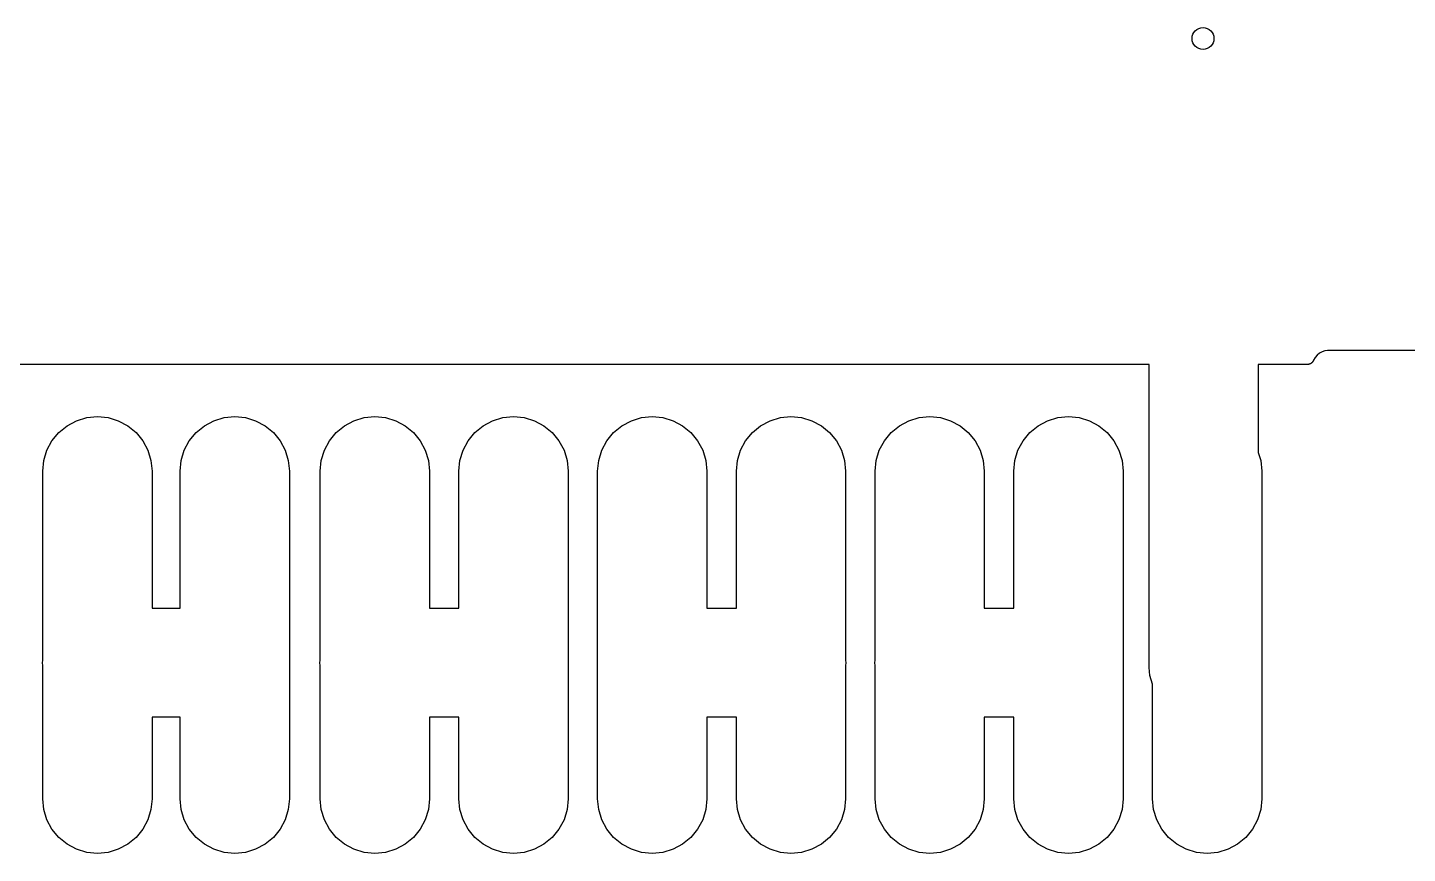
# Model space of a CAD drawing. Extents: x 49 to 143, y -158 to -38.
# Drawn here: x 92.32 to 117.59, y -158.18 to -143.06 of the extents above; entities that cross this region are included whole.
import ezdxf

# ---------------------------------------------------------------- set-up
doc = ezdxf.new("R2010")
doc.units = 0
doc.layers.add('BLACK', color=7, linetype='CONTINUOUS')

msp = doc.modelspace()

# ---------------------------------------------------------------- linework, layer by layer
at = {"layer": 'BLACK', "linetype": 'CONTINUOUS'}
for p, q in [((115.931, -149.052), (115.896, -149.095)), ((115.973, -149.017), (115.931, -149.052)), ((116.022, -148.991), (115.973, -149.017)), ((116.074, -148.975), (116.022, -148.991)), ((116.121, -148.971), (116.074, -148.975)), ((116.129, -148.97), (116.121, -148.971)), ((116.121, -148.971), (116.121, -148.971)), ((116.136, -148.971), (116.129, -148.97)), ((116.142, -148.971), (116.136, -148.971)), ((116.147, -148.971), (116.142, -148.971)), ((116.149, -148.971), (116.147, -148.971)), ((141.056, -148.971), (116.149, -148.971)), ((112.855, -149.225), (92.04, -149.225)), ((112.855, -154.771), (112.855, -149.225)), ((115.751, -149.225), (114.855, -149.225)), ((114.855, -149.225), (114.855, -150.837)), ((115.756, -149.224), (115.751, -149.225)), ((115.762, -149.224), (115.756, -149.224)), ((115.769, -149.223), (115.762, -149.224)), ((115.775, -149.223), (115.769, -149.223)), ((115.781, -149.221), (115.775, -149.223)), ((115.786, -149.22), (115.781, -149.221)), ((115.793, -149.217), (115.786, -149.22)), ((115.799, -149.215), (115.793, -149.217)), ((115.804, -149.213), (115.799, -149.215)), ((115.809, -149.211), (115.804, -149.213)), ((115.815, -149.207), (115.809, -149.211)), ((115.821, -149.204), (115.815, -149.207)), ((115.825, -149.2), (115.821, -149.204)), ((115.83, -149.197), (115.825, -149.2)), ((115.835, -149.192), (115.83, -149.197)), ((115.84, -149.188), (115.835, -149.192)), ((115.844, -149.184), (115.84, -149.188)), ((115.848, -149.18), (115.844, -149.184)), ((115.852, -149.174), (115.848, -149.18)), ((115.856, -149.169), (115.852, -149.174)), ((115.859, -149.164), (115.856, -149.169)), ((115.862, -149.159), (115.859, -149.164)), ((115.865, -149.153), (115.862, -149.159)), ((115.868, -149.147), (115.865, -149.153)), ((115.896, -149.095), (115.868, -149.146)), ((115.868, -149.146), (115.868, -149.147)), ((93.0434, -150.347), (93.2163, -150.254)), ((93.2163, -150.254), (93.4039, -150.197)), ((93.4039, -150.197), (93.599, -150.178)), ((93.599, -150.178), (93.599, -150.178)), ((93.599, -150.178), (93.7941, -150.197)), ((93.7941, -150.197), (93.9817, -150.254)), ((93.9817, -150.254), (94.1546, -150.347)), ((95.558, -150.347), (95.7309, -150.254)), ((95.7309, -150.254), (95.9185, -150.197)), ((95.9185, -150.197), (96.1136, -150.178)), ((96.1136, -150.178), (96.1136, -150.178)), ((96.1136, -150.178), (96.3087, -150.197)), ((96.3087, -150.197), (96.4963, -150.254)), ((96.4963, -150.254), (96.6692, -150.347)), ((98.1234, -150.347), (98.2963, -150.254)), ((98.2963, -150.254), (98.4839, -150.197)), ((98.4839, -150.197), (98.679, -150.178)), ((98.679, -150.178), (98.679, -150.178)), ((98.679, -150.178), (98.8741, -150.197)), ((98.8741, -150.197), (99.0617, -150.254)), ((99.0617, -150.254), (99.2346, -150.347)), ((100.663, -150.347), (100.836, -150.254)), ((100.836, -150.254), (101.024, -150.197)), ((101.024, -150.197), (101.219, -150.178)), ((101.219, -150.178), (101.219, -150.178)), ((101.219, -150.178), (101.414, -150.197)), ((101.414, -150.197), (101.602, -150.254)), ((101.602, -150.254), (101.775, -150.347)), ((103.203, -150.347), (103.376, -150.254)), ((103.376, -150.254), (103.564, -150.197)), ((103.564, -150.197), (103.759, -150.178)), ((103.759, -150.178), (103.759, -150.178)), ((103.759, -150.178), (103.954, -150.197)), ((103.954, -150.197), (104.142, -150.254)), ((104.142, -150.254), (104.315, -150.347)), ((105.743, -150.347), (105.916, -150.254)), ((105.916, -150.254), (106.104, -150.197)), ((106.104, -150.197), (106.299, -150.178)), ((106.299, -150.178), (106.299, -150.178)), ((106.299, -150.178), (106.494, -150.197)), ((106.494, -150.197), (106.682, -150.254)), ((106.682, -150.254), (106.855, -150.347)), ((108.283, -150.347), (108.456, -150.254)), ((108.456, -150.254), (108.644, -150.197)), ((108.644, -150.197), (108.839, -150.178)), ((108.839, -150.178), (108.839, -150.178)), ((108.839, -150.178), (109.034, -150.197)), ((109.034, -150.197), (109.222, -150.254)), ((109.222, -150.254), (109.395, -150.347)), ((110.823, -150.347), (110.996, -150.254)), ((110.996, -150.254), (111.184, -150.197)), ((111.184, -150.197), (111.379, -150.178)), ((111.379, -150.178), (111.379, -150.178)), ((111.379, -150.178), (111.574, -150.197)), ((111.574, -150.197), (111.762, -150.254)), ((111.762, -150.254), (111.935, -150.347)), ((92.7675, -150.622), (92.8919, -150.471)), ((92.8919, -150.471), (93.0434, -150.347)), ((94.1546, -150.347), (94.3061, -150.471)), ((94.3061, -150.471), (94.4305, -150.622)), ((95.2821, -150.622), (95.4065, -150.471)), ((95.4065, -150.471), (95.558, -150.347)), ((96.6692, -150.347), (96.8207, -150.471)), ((96.8207, -150.471), (96.9451, -150.622)), ((97.8475, -150.622), (97.9719, -150.471)), ((97.9719, -150.471), (98.1234, -150.347)), ((99.2346, -150.347), (99.3861, -150.471)), ((99.3861, -150.471), (99.5105, -150.622)), ((100.388, -150.622), (100.512, -150.471)), ((100.512, -150.471), (100.663, -150.347)), ((101.775, -150.347), (101.926, -150.471)), ((101.926, -150.471), (102.05, -150.622)), ((102.928, -150.622), (103.052, -150.471)), ((103.052, -150.471), (103.203, -150.347)), ((104.315, -150.347), (104.466, -150.471)), ((104.466, -150.471), (104.59, -150.622)), ((105.468, -150.622), (105.592, -150.471)), ((105.592, -150.471), (105.743, -150.347)), ((106.855, -150.347), (107.006, -150.471)), ((107.006, -150.471), (107.13, -150.622)), ((108.008, -150.622), (108.132, -150.471)), ((108.132, -150.471), (108.283, -150.347)), ((109.395, -150.347), (109.546, -150.471)), ((109.546, -150.471), (109.67, -150.622)), ((110.548, -150.622), (110.672, -150.471)), ((110.672, -150.471), (110.823, -150.347)), ((111.935, -150.347), (112.086, -150.471)), ((112.086, -150.471), (112.21, -150.622)), ((92.6182, -150.983), (92.6751, -150.795)), ((92.6751, -150.795), (92.7675, -150.622)), ((94.4305, -150.622), (94.5229, -150.795)), ((94.5229, -150.795), (94.5798, -150.983)), ((95.1328, -150.983), (95.1897, -150.795)), ((95.1897, -150.795), (95.2821, -150.622)), ((96.9451, -150.622), (97.0375, -150.795)), ((97.0375, -150.795), (97.0944, -150.983)), ((97.6982, -150.983), (97.7551, -150.795)), ((97.7551, -150.795), (97.8475, -150.622)), ((99.5105, -150.622), (99.6029, -150.795)), ((99.6029, -150.795), (99.6598, -150.983)), ((100.238, -150.983), (100.295, -150.795)), ((100.295, -150.795), (100.388, -150.622)), ((102.05, -150.622), (102.143, -150.795)), ((102.143, -150.795), (102.2, -150.983)), ((102.778, -150.983), (102.835, -150.795)), ((102.835, -150.795), (102.928, -150.622)), ((104.59, -150.622), (104.683, -150.795)), ((104.683, -150.795), (104.74, -150.983)), ((105.318, -150.983), (105.375, -150.795)), ((105.375, -150.795), (105.468, -150.622)), ((107.13, -150.622), (107.223, -150.795)), ((107.223, -150.795), (107.28, -150.983)), ((107.858, -150.983), (107.915, -150.795)), ((107.915, -150.795), (108.008, -150.622)), ((109.67, -150.622), (109.763, -150.795)), ((109.763, -150.795), (109.82, -150.983)), ((110.398, -150.983), (110.455, -150.795)), ((110.455, -150.795), (110.548, -150.622)), ((112.21, -150.622), (112.303, -150.795)), ((112.303, -150.795), (112.36, -150.983)), ((92.599, -151.178), (92.6182, -150.983)), ((94.5798, -150.983), (94.599, -151.178)), ((95.1136, -151.178), (95.1328, -150.983)), ((97.0944, -150.983), (97.1136, -151.178)), ((97.679, -151.178), (97.6982, -150.983)), ((99.6598, -150.983), (99.679, -151.178)), ((100.219, -151.178), (100.238, -150.983)), ((102.2, -150.983), (102.219, -151.178)), ((102.759, -151.178), (102.778, -150.983)), ((104.74, -150.983), (104.759, -151.178)), ((105.299, -151.178), (105.318, -150.983)), ((107.28, -150.983), (107.299, -151.178)), ((107.839, -151.178), (107.858, -150.983)), ((109.82, -150.983), (109.839, -151.178)), ((110.379, -151.178), (110.398, -150.983)), ((112.36, -150.983), (112.379, -151.178)), ((114.855, -150.837), (114.9, -150.983)), ((114.9, -150.983), (114.919, -151.178)), ((92.599, -154.637), (92.599, -151.178)), ((94.599, -151.178), (94.599, -153.686)), ((95.1136, -153.686), (95.1136, -151.178)), ((97.1136, -151.178), (97.1136, -154.637)), ((97.679, -154.637), (97.679, -151.178)), ((99.679, -151.178), (99.679, -153.686)), ((100.219, -153.686), (100.219, -151.178)), ((102.219, -151.178), (102.219, -157.178)), ((102.759, -154.637), (102.759, -151.178)), ((104.759, -151.178), (104.759, -153.686)), ((105.299, -153.686), (105.299, -151.178)), ((107.299, -151.178), (107.299, -154.637)), ((107.839, -154.637), (107.839, -151.178)), ((109.839, -151.178), (109.839, -153.686)), ((110.379, -153.686), (110.379, -151.178)), ((112.379, -151.178), (112.379, -154.637)), ((114.919, -151.178), (114.919, -157.178)), ((94.599, -153.686), (95.1136, -153.686)), ((99.679, -153.686), (100.219, -153.686)), ((104.759, -153.686), (105.299, -153.686)), ((109.839, -153.686), (110.379, -153.686)), ((92.5942, -154.686), (92.599, -154.637)), ((92.599, -154.735), (92.5942, -154.686)), ((92.599, -157.178), (92.599, -154.735)), ((97.1136, -154.637), (97.1184, -154.686)), ((97.1184, -154.686), (97.1136, -154.735)), ((97.1136, -154.735), (97.1136, -157.178)), ((97.6742, -154.686), (97.679, -154.637)), ((97.679, -154.735), (97.6742, -154.686)), ((97.679, -157.178), (97.679, -154.735)), ((102.754, -154.686), (102.759, -154.637)), ((102.759, -154.735), (102.754, -154.686)), ((102.759, -157.178), (102.759, -154.735)), ((107.299, -154.637), (107.304, -154.686)), ((107.304, -154.686), (107.299, -154.735)), ((107.299, -154.735), (107.299, -157.178)), ((107.834, -154.686), (107.839, -154.637)), ((107.839, -154.735), (107.834, -154.686)), ((107.839, -157.178), (107.839, -154.735)), ((112.379, -154.637), (112.384, -154.686)), ((112.384, -154.686), (112.379, -154.735)), ((112.379, -154.735), (112.379, -157.178)), ((112.87, -154.918), (112.855, -154.771)), ((112.919, -155.08), (112.87, -154.918)), ((112.919, -157.178), (112.919, -155.08)), ((95.1136, -155.686), (94.599, -155.686)), ((94.599, -155.686), (94.599, -157.178)), ((95.1136, -157.178), (95.1136, -155.686)), ((100.219, -155.686), (99.679, -155.686)), ((99.679, -155.686), (99.679, -157.178)), ((100.219, -157.178), (100.219, -155.686)), ((105.299, -155.686), (104.759, -155.686)), ((104.759, -155.686), (104.759, -157.178)), ((105.299, -157.178), (105.299, -155.686)), ((110.379, -155.686), (109.839, -155.686)), ((109.839, -155.686), (109.839, -157.178)), ((110.379, -157.178), (110.379, -155.686)), ((92.6182, -157.373), (92.599, -157.178)), ((92.6751, -157.561), (92.6182, -157.373)), ((94.5798, -157.373), (94.5229, -157.561)), ((94.599, -157.178), (94.5798, -157.373)), ((95.1328, -157.373), (95.1136, -157.178)), ((95.1897, -157.561), (95.1328, -157.373)), ((97.0944, -157.373), (97.0375, -157.561)), ((97.1136, -157.178), (97.0944, -157.373)), ((97.6982, -157.373), (97.679, -157.178)), ((97.7551, -157.561), (97.6982, -157.373)), ((99.6598, -157.373), (99.6029, -157.561)), ((99.679, -157.178), (99.6598, -157.373)), ((100.238, -157.373), (100.219, -157.178)), ((100.295, -157.561), (100.238, -157.373)), ((102.2, -157.373), (102.143, -157.561)), ((102.219, -157.178), (102.2, -157.373)), ((102.778, -157.373), (102.759, -157.178)), ((102.835, -157.561), (102.778, -157.373)), ((104.74, -157.373), (104.683, -157.561)), ((104.759, -157.178), (104.74, -157.373)), ((105.318, -157.373), (105.299, -157.178)), ((105.375, -157.561), (105.318, -157.373)), ((107.28, -157.373), (107.223, -157.561)), ((107.299, -157.178), (107.28, -157.373)), ((107.858, -157.373), (107.839, -157.178)), ((107.915, -157.561), (107.858, -157.373)), ((109.82, -157.373), (109.763, -157.561)), ((109.839, -157.178), (109.82, -157.373)), ((110.398, -157.373), (110.379, -157.178)), ((110.455, -157.561), (110.398, -157.373)), ((112.36, -157.373), (112.303, -157.561)), ((112.379, -157.178), (112.36, -157.373)), ((112.938, -157.373), (112.919, -157.178)), ((112.995, -157.561), (112.938, -157.373)), ((114.9, -157.373), (114.843, -157.561)), ((114.919, -157.178), (114.9, -157.373)), ((92.7675, -157.734), (92.6751, -157.561)), ((94.5229, -157.561), (94.4305, -157.734)), ((95.2821, -157.734), (95.1897, -157.561)), ((97.0375, -157.561), (96.9451, -157.734)), ((97.8475, -157.734), (97.7551, -157.561)), ((99.6029, -157.561), (99.5105, -157.734)), ((100.388, -157.734), (100.295, -157.561)), ((102.143, -157.561), (102.05, -157.734)), ((102.928, -157.734), (102.835, -157.561)), ((104.683, -157.561), (104.59, -157.734)), ((105.468, -157.734), (105.375, -157.561)), ((107.223, -157.561), (107.13, -157.734)), ((108.008, -157.734), (107.915, -157.561)), ((109.763, -157.561), (109.67, -157.734)), ((110.548, -157.734), (110.455, -157.561)), ((112.303, -157.561), (112.21, -157.734)), ((113.088, -157.734), (112.995, -157.561)), ((114.843, -157.561), (114.75, -157.734)), ((92.8919, -157.885), (92.7675, -157.734)), ((93.0434, -158.009), (92.8919, -157.885)), ((94.3061, -157.885), (94.1546, -158.009)), ((94.4305, -157.734), (94.3061, -157.885)), ((95.4065, -157.885), (95.2821, -157.734)), ((95.558, -158.009), (95.4065, -157.885)), ((96.8207, -157.885), (96.6692, -158.009)), ((96.9451, -157.734), (96.8207, -157.885)), ((97.9719, -157.885), (97.8475, -157.734)), ((98.1234, -158.009), (97.9719, -157.885)), ((99.3861, -157.885), (99.2346, -158.009)), ((99.5105, -157.734), (99.3861, -157.885)), ((100.512, -157.885), (100.388, -157.734)), ((100.663, -158.009), (100.512, -157.885)), ((101.926, -157.885), (101.775, -158.009)), ((102.05, -157.734), (101.926, -157.885)), ((103.052, -157.885), (102.928, -157.734)), ((103.203, -158.009), (103.052, -157.885)), ((104.466, -157.885), (104.315, -158.009)), ((104.59, -157.734), (104.466, -157.885)), ((105.592, -157.885), (105.468, -157.734)), ((105.743, -158.009), (105.592, -157.885)), ((107.006, -157.885), (106.855, -158.009)), ((107.13, -157.734), (107.006, -157.885)), ((108.132, -157.885), (108.008, -157.734)), ((108.283, -158.009), (108.132, -157.885)), ((109.546, -157.885), (109.395, -158.009)), ((109.67, -157.734), (109.546, -157.885)), ((110.672, -157.885), (110.548, -157.734)), ((110.823, -158.009), (110.672, -157.885)), ((112.086, -157.885), (111.935, -158.009)), ((112.21, -157.734), (112.086, -157.885)), ((113.212, -157.885), (113.088, -157.734)), ((113.363, -158.009), (113.212, -157.885)), ((114.626, -157.885), (114.475, -158.009)), ((114.75, -157.734), (114.626, -157.885)), ((93.2163, -158.102), (93.0434, -158.009)), ((93.4039, -158.159), (93.2163, -158.102)), ((93.9817, -158.102), (93.7941, -158.159)), ((94.1546, -158.009), (93.9817, -158.102)), ((95.7309, -158.102), (95.558, -158.009)), ((95.9185, -158.159), (95.7309, -158.102)), ((96.4963, -158.102), (96.3087, -158.159)), ((96.6692, -158.009), (96.4963, -158.102)), ((98.2963, -158.102), (98.1234, -158.009)), ((98.4839, -158.159), (98.2963, -158.102)), ((99.0617, -158.102), (98.8741, -158.159)), ((99.2346, -158.009), (99.0617, -158.102)), ((100.836, -158.102), (100.663, -158.009)), ((101.024, -158.159), (100.836, -158.102)), ((101.602, -158.102), (101.414, -158.159)), ((101.775, -158.009), (101.602, -158.102)), ((103.376, -158.102), (103.203, -158.009)), ((103.564, -158.159), (103.376, -158.102)), ((104.142, -158.102), (103.954, -158.159)), ((104.315, -158.009), (104.142, -158.102)), ((105.916, -158.102), (105.743, -158.009)), ((106.104, -158.159), (105.916, -158.102)), ((106.682, -158.102), (106.494, -158.159)), ((106.855, -158.009), (106.682, -158.102)), ((108.456, -158.102), (108.283, -158.009)), ((108.644, -158.159), (108.456, -158.102)), ((109.222, -158.102), (109.034, -158.159)), ((109.395, -158.009), (109.222, -158.102)), ((110.996, -158.102), (110.823, -158.009)), ((111.184, -158.159), (110.996, -158.102)), ((111.762, -158.102), (111.574, -158.159)), ((111.935, -158.009), (111.762, -158.102)), ((113.536, -158.102), (113.363, -158.009)), ((113.724, -158.159), (113.536, -158.102)), ((114.302, -158.102), (114.114, -158.159)), ((114.475, -158.009), (114.302, -158.102)), ((93.599, -158.178), (93.4039, -158.159)), ((93.7941, -158.159), (93.599, -158.178)), ((93.599, -158.178), (93.599, -158.178)), ((96.1136, -158.178), (95.9185, -158.159)), ((96.3087, -158.159), (96.1136, -158.178)), ((96.1136, -158.178), (96.1136, -158.178)), ((98.679, -158.178), (98.4839, -158.159)), ((98.8741, -158.159), (98.679, -158.178)), ((98.679, -158.178), (98.679, -158.178)), ((101.219, -158.178), (101.024, -158.159)), ((101.414, -158.159), (101.219, -158.178)), ((101.219, -158.178), (101.219, -158.178)), ((103.759, -158.178), (103.564, -158.159)), ((103.954, -158.159), (103.759, -158.178)), ((103.759, -158.178), (103.759, -158.178)), ((106.299, -158.178), (106.104, -158.159)), ((106.494, -158.159), (106.299, -158.178)), ((106.299, -158.178), (106.299, -158.178)), ((108.839, -158.178), (108.644, -158.159)), ((109.034, -158.159), (108.839, -158.178)), ((108.839, -158.178), (108.839, -158.178)), ((111.379, -158.178), (111.184, -158.159)), ((111.574, -158.159), (111.379, -158.178)), ((111.379, -158.178), (111.379, -158.178)), ((113.919, -158.178), (113.724, -158.159)), ((114.114, -158.159), (113.919, -158.178)), ((113.919, -158.178), (113.919, -158.178))]:
    msp.add_line(p, q, dxfattribs=at)
at = {"layer": 'BLACK'}
msp.add_circle((113.843, -143.256), 0.2, dxfattribs=at)

doc.saveas('drawing.dxf')
